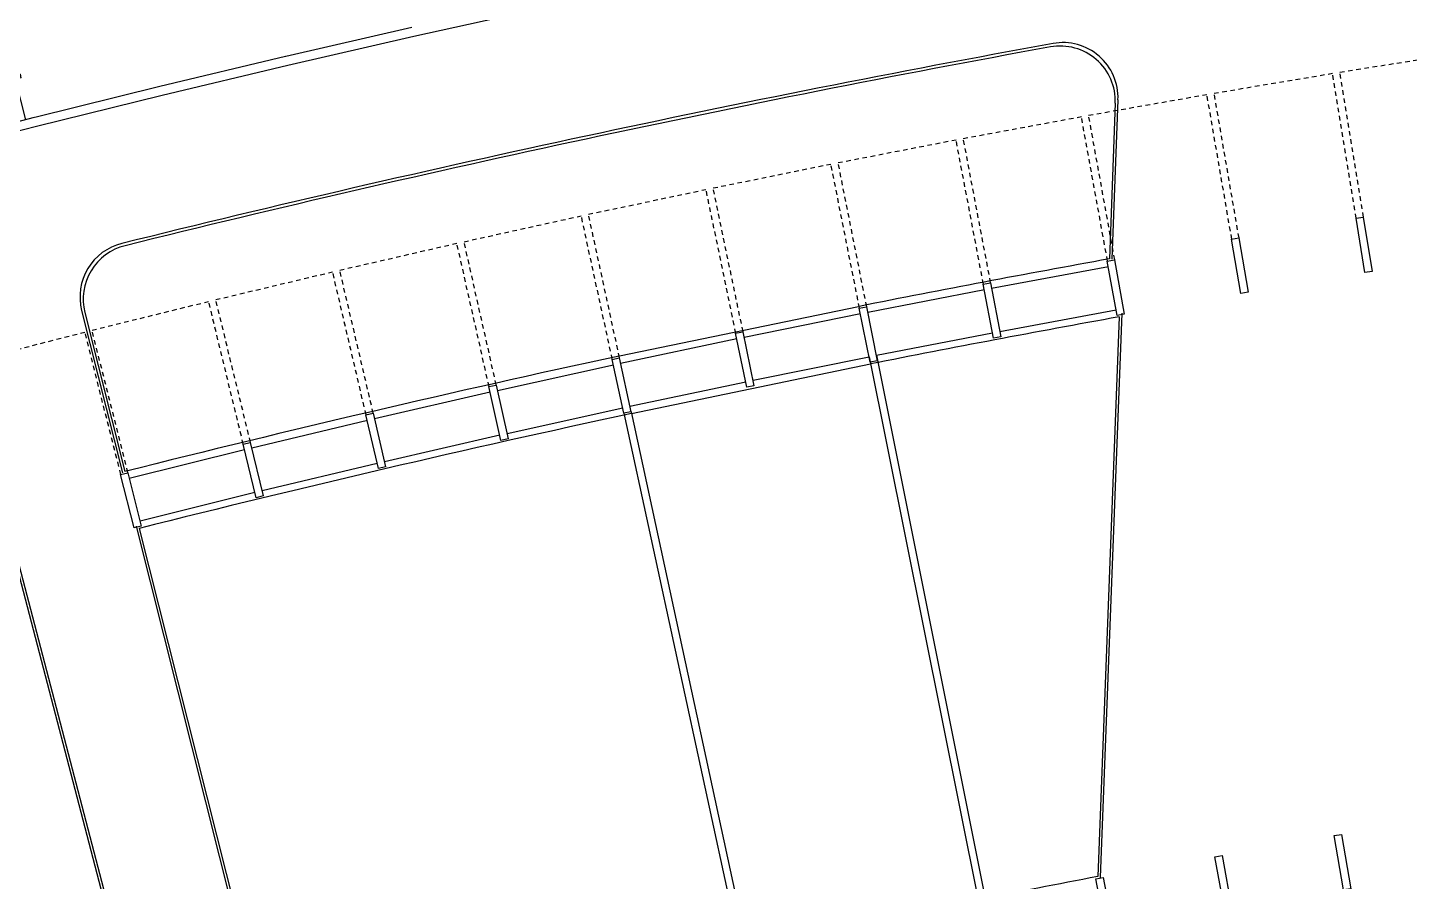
# Model space of a CAD drawing. Header units: millimetres. Extents: x 2958 to 3256, y 1036 to 1150.
# Drawn here: x 3011.17 to 3048.78, y 1091.11 to 1114.37 of the extents above; entities that cross this region are included whole.
import ezdxf

# ---------------------------------------------------------------- set-up
doc = ezdxf.new("R2010")
doc.units = ezdxf.units.MM
doc.linetypes.add('HIDDEN2', pattern=[0.1875, 0.125, -0.0625])
for name, color, linetype in [('BANC', 2, 'Continuous'), ('ESC', 1, 'Continuous'), ('ESTR', 3, 'Continuous'), ('PISO', 1, 'Continuous'), ('PROJ', 1, 'HIDDEN2')]:
    doc.layers.add(name, color=color, linetype=linetype)

# ---------------------------------------------------------------- blocks, each defined once
blk = doc.blocks.new('PILAR-SLC')
for points in [[(0.197, -26.487), (0.197, -27.987), (-0.003, -27.987), (-0.003, -26.487)], [(0.197, -42.97), (0.197, -44.47), (-0.003, -44.47), (-0.003, -42.97)]]:
    blk.add_lwpolyline(points, close=True)
blk = doc.blocks.new('ESCBSL-SLC')
for p, q in [((0.005, 3.105), (4.007, 3.105)), ((0.005, 3.105), (0.005, 2.905)), ((4.007, 3.105), (4.007, 0.005)), ((0.005, 2.905), (4.007, 2.905)), ((0.254, 1.755), (0.254, 2.905)), ((0.504, 1.755), (0.504, 2.905)), ((0.754, 1.755), (0.754, 2.905)), ((1.004, 1.755), (1.004, 2.905)), ((1.254, 1.755), (1.254, 2.905)), ((1.504, 1.755), (1.504, 2.905)), ((1.754, 1.755), (1.754, 2.905)), ((2.004, 1.755), (2.004, 2.905)), ((2.254, 1.755), (2.254, 2.905)), ((2.504, 1.755), (2.504, 2.905)), ((3.807, 2.905), (3.807, 0.005)), ((3.927, 2.905), (3.927, 0.005)), ((0.102, 1.755), (2.702, 1.755)), ((0.102, 1.755), (0.102, 1.655)), ((0.102, 1.655), (2.602, 1.655)), ((0.254, 1.555), (0.254, 1.655)), ((0.254, 1.555), (0.747, 1.555)), ((0.504, 1.555), (0.504, 1.655)), ((0.747, 1.555), (1.533, 1.555)), ((0.754, 1.555), (0.754, 1.655)), ((1.004, 1.555), (1.004, 1.655)), ((1.254, 1.555), (1.254, 1.655)), ((1.468, 1.555), (1.745, 1.555)), ((1.504, 1.555), (1.504, 1.655)), ((1.745, 1.555), (2.504, 1.555)), ((1.754, 1.555), (1.754, 1.655)), ((2.004, 1.555), (2.004, 1.655)), ((2.254, 1.555), (2.254, 1.655)), ((2.504, 1.252), (2.504, 1.655)), ((2.602, 1.655), (2.602, 1.252)), ((2.702, 1.755), (2.702, 1.152)), ((0.102, 1.252), (2.602, 1.252)), ((0.102, 1.252), (0.102, 1.152)), ((0.102, 1.152), (2.702, 1.152)), ((0.254, 1.352), (2.504, 1.352)), ((0.254, 1.252), (0.254, 1.352)), ((0.254, 0.005), (0.254, 1.152)), ((0.504, 1.252), (0.504, 1.352)), ((0.504, 0.005), (0.504, 1.152)), ((0.754, 1.252), (0.754, 1.352)), ((0.754, 0.005), (0.754, 1.152)), ((1.004, 1.252), (1.004, 1.352)), ((1.004, 0.005), (1.004, 1.152)), ((1.254, 1.252), (1.254, 1.352)), ((1.254, 0.005), (1.254, 1.152)), ((1.504, 1.252), (1.504, 1.352)), ((1.504, 0.005), (1.504, 1.152)), ((1.754, 1.252), (1.754, 1.352)), ((1.754, 0.005), (1.754, 1.152)), ((2.004, 1.252), (2.004, 1.352)), ((2.004, 0.005), (2.004, 1.152)), ((2.254, 1.252), (2.254, 1.352)), ((2.254, 0.005), (2.254, 1.152)), ((2.504, 0.005), (2.504, 1.152))]:
    blk.add_line(p, q)

msp = doc.modelspace()

# ---------------------------------------------------------------- linework, layer by layer
at = {"layer": 'BANC'}
for p, q in [((3025.114, 1114.88), (3021.679, 1114.122)), ((3021.623, 1114.366), (3018.193, 1113.579)), ((3021.678, 1114.122), (3018.249, 1113.335)), ((3018.191, 1113.578), (3014.769, 1112.762)), ((3018.249, 1113.335), (3014.827, 1112.519)), ((3014.767, 1112.761), (3011.363, 1111.919)), ((3014.827, 1112.519), (3011.411, 1111.673)), ((3011.347, 1111.915), (3007.939, 1111.04)), ((3011.411, 1111.673), (3008.003, 1110.799))]:
    msp.add_line(p, q, dxfattribs=at)
at = {"layer": 'PISO'}
for p, q in [((3040.773, 1112.306), (3040.612, 1108.067)), ((3040.846, 1112.401), (3040.681, 1108.064)), ((3037.406, 1107.271), (3040.588, 1107.86)), ((3034.034, 1106.618), (3037.212, 1107.234)), ((3012.639, 1106.665), (3013.753, 1102.244)), ((3012.726, 1106.604), (3013.817, 1102.276)), ((3027.281, 1105.424), (3033.787, 1106.772)), ((3030.669, 1105.936), (3033.841, 1106.579)), ((3037.63, 1106.092), (3040.799, 1106.678)), ((3040.876, 1106.489), (3040.297, 1091.244)), ((3040.948, 1106.588), (3040.361, 1091.215)), ((3027.309, 1105.226), (3030.475, 1105.896)), ((3034.269, 1105.441), (3037.433, 1106.054)), ((3030.913, 1104.761), (3034.072, 1105.402)), ((3034.073, 1105.402), (3037.037, 1090.612)), ((3034.269, 1105.441), (3037.233, 1090.651)), ((3023.955, 1104.487), (3027.116, 1105.184)), ((3027.605, 1103.857), (3034.112, 1105.206)), ((3027.563, 1104.053), (3030.716, 1104.72)), ((3020.608, 1103.719), (3023.762, 1104.443)), ((3024.22, 1103.316), (3027.367, 1104.01)), ((3027.399, 1103.864), (3030.57, 1089.193)), ((3027.595, 1103.906), (3030.765, 1089.235)), ((3017.267, 1102.923), (3020.415, 1103.674)), ((3020.882, 1102.551), (3024.023, 1103.272)), ((3013.933, 1102.099), (3017.075, 1102.877)), ((3017.552, 1101.758), (3020.686, 1102.505)), ((3014.228, 1100.936), (3017.356, 1101.71)), ((3014.119, 1100.79), (3017.788, 1086.235)), ((3014.208, 1100.725), (3017.846, 1086.292)), ((3010.825, 1099.857), (3014.586, 1085.456)), ((3010.872, 1099.956), (3014.664, 1085.433))]:
    msp.add_line(p, q, dxfattribs=at)
for centre, radius, start, end in [((3112.416, 710.943), 409.609, 100.314, 103.94106), ((3112.416, 710.943), 409.529, 100.32647, 103.93119), ((3039.274, 1112.363), 1.5, 357.8238, 100.3265), ((3039.347, 1112.458), 1.5, 357.8134, 100.314), ((3014.093, 1107.031), 1.5, 103.9411, 194.1463), ((3014.181, 1106.971), 1.5, 103.9312, 194.1463), ((3112.416, 710.943), 403.563, 100.24894, 101.23333), ((3112.416, 710.943), 401.963, 100.25195, 101.23333), ((3112.416, 710.943), 403.563, 102.18054, 104.14177), ((3112.416, 710.943), 401.963, 102.18049, 104.14175), ((3112.391, 711.016), 387.003, 100.73623, 101.22793)]:
    msp.add_arc(centre, radius, start, end, dxfattribs=at)
at = {"layer": 'PROJ'}
for p, q in [((3046.885, 1113.153), (3050.114, 1113.666)), ((3043.463, 1112.581), (3046.688, 1113.121)), ((3047.332, 1109.173), (3046.688, 1113.121)), ((3047.529, 1109.205), (3046.885, 1113.153)), ((3040.046, 1111.979), (3043.266, 1112.547)), ((3043.944, 1108.604), (3043.266, 1112.547)), ((3044.141, 1108.638), (3043.463, 1112.581)), ((3036.635, 1111.348), (3039.85, 1111.943)), ((3040.561, 1108.007), (3039.85, 1111.943)), ((3040.758, 1108.043), (3040.046, 1111.979)), ((3037.38, 1107.418), (3036.635, 1111.348)), ((3033.229, 1110.689), (3036.438, 1111.311)), ((3037.183, 1107.381), (3036.438, 1111.311)), ((3029.828, 1110), (3033.033, 1110.65)), ((3033.811, 1106.726), (3033.033, 1110.65)), ((3034.007, 1106.765), (3033.229, 1110.689)), ((3026.434, 1109.282), (3029.632, 1109.959)), ((3030.444, 1106.043), (3029.632, 1109.959)), ((3030.64, 1106.083), (3029.828, 1110)), ((3023.046, 1108.536), (3026.238, 1109.24)), ((3027.083, 1105.33), (3026.238, 1109.24)), ((3027.279, 1105.373), (3026.434, 1109.282)), ((3019.664, 1107.761), (3022.851, 1108.492)), ((3023.729, 1104.59), (3022.851, 1108.492)), ((3023.924, 1104.633), (3023.046, 1108.536)), ((3016.289, 1106.957), (3019.469, 1107.715)), ((3020.381, 1103.82), (3019.469, 1107.715)), ((3020.575, 1103.866), (3019.664, 1107.761)), ((3012.921, 1106.124), (3016.095, 1106.909)), ((3017.039, 1103.022), (3016.095, 1106.909)), ((3017.234, 1103.07), (3016.289, 1106.957)), ((3009.56, 1105.262), (3012.727, 1106.075)), ((3013.705, 1102.196), (3012.727, 1106.075)), ((3013.899, 1102.245), (3012.921, 1106.124))]:
    msp.add_line(p, q, dxfattribs=at)

# ---------------------------------------------------------------- block references
at = {"layer": 'ESC', "xscale": -1, "rotation": 14.11094661484598}
msp.add_blockref('ESCBSL-SLC', (3011.366, 1111.908), dxfattribs=at)
at = {"layer": 'ESTR'}
for p, rotation in [((3043.063, 1135.314), 9.268292682926829), ((3039.452, 1134.708), 9.75609756097561), ((3035.847, 1134.071), 10.24390243902439), ((3032.248, 1133.404), 10.73170731707317), ((3028.654, 1132.706), 11.21951219512195), ((3025.066, 1131.978), 11.70731707317074), ((3021.485, 1131.219), 12.19512195121951), ((3017.91, 1130.429), 12.6829268292683), ((3014.342, 1129.61), 13.17073170731707), ((3010.781, 1128.759), 13.65853658536586), ((3007.228, 1127.879), 14.14634146341464)]:
    msp.add_blockref('PILAR-SLC', p, dxfattribs=dict(at, rotation=rotation))

doc.saveas('drawing.dxf')
